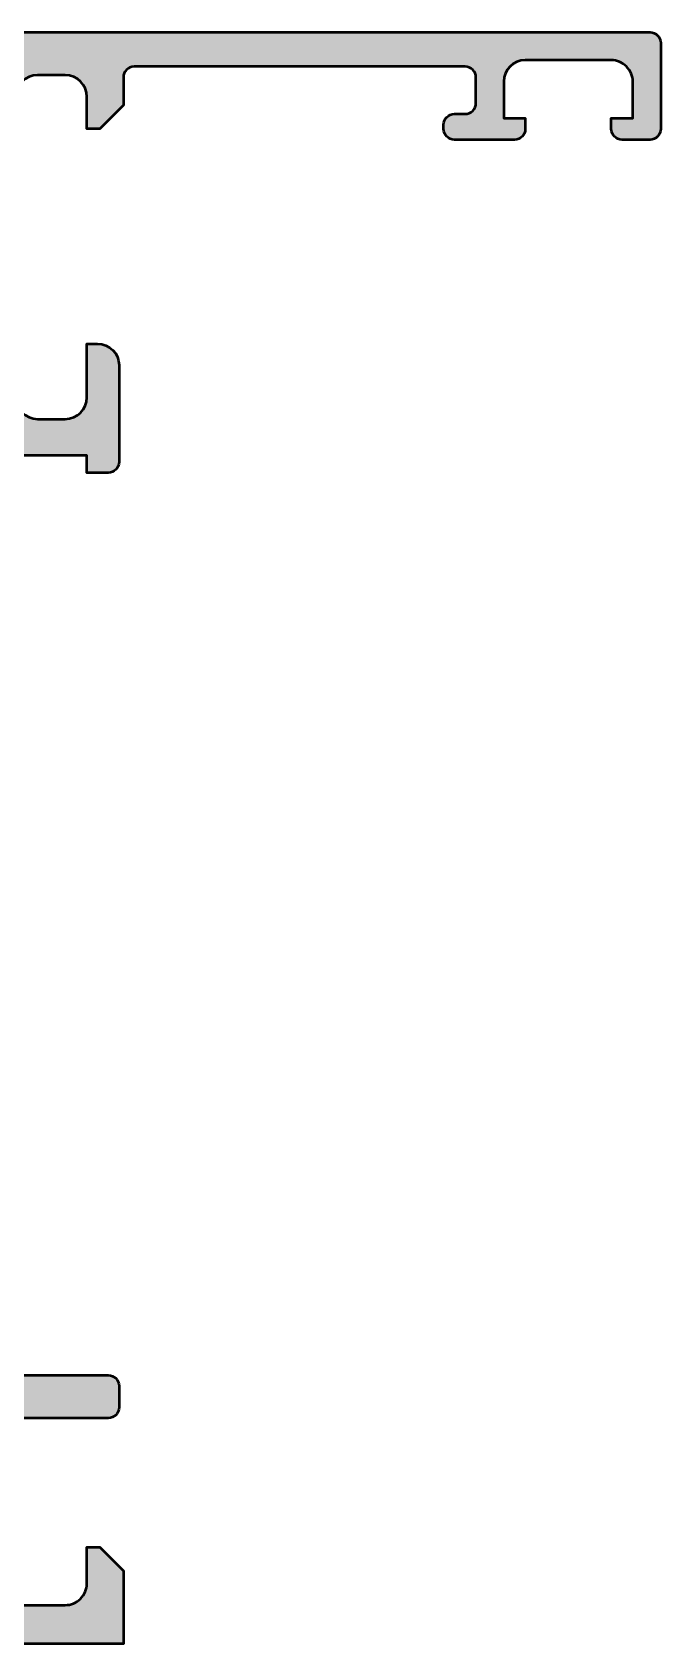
# Model space of a CAD drawing. Extents: x -25 to 51, y 0 to 75.
# Drawn here: x 21.8 to 51, y 0 to 75 of the extents above; entities that cross this region are included whole.
import ezdxf

# ---------------------------------------------------------------- set-up
doc = ezdxf.new("R2010")
doc.units = 0
doc.layers.add('0S-Alu contour', color=7, linetype='Continuous', lineweight=50)
doc.layers.add('0S-Alu hatch', color=252, linetype='Continuous', lineweight=25)

# ---------------------------------------------------------------- blocks, each defined once
blk = doc.blocks.new('347120__E89E21AB_7B43_412F_ADF8_2AC5BC6A3E0C_')
at = {"layer": '0S-Alu hatch'}
h = blk.add_hatch(color=256, dxfattribs=at)
edge = h.paths.add_edge_path()
edge.add_ellipse((25.29990081927386, 11.00000257184423), major_axis=(-0.5000030448782468, 0), ratio=1, start_angle=90.00035232923187, end_angle=179.9996510864114, ccw=False)
edge.add_line((25.29990389394516, 10.49999952697544), (19.50000008392089, 10.49999952697544))
edge.add_arc((19.49999644456426, 10.00000316633207), 0.4999963606566104, 89.99958295741384, 180.0004170428646)
edge.add_line((19.00000008392089, 9.999999526973012), (19.00000008392089, 2.800003055570416))
edge.add_arc((20.00001990706873, 2.800022878718245), 1.000019823344306, 180.0011357606123, 269.9988642398075)
edge.add_line((20.0000000839209, 1.800003055570413), (23.29998787688964, 1.800003055570413))
edge.add_arc((23.30001889232069, 2.799971920933788), 0.9999688658443686, 269.9982228913725, 360.0017839387354)
edge.add_line((24.29998775768036, 2.80000305556899), (24.29998775768036, 4.5000000038126))
edge.add_line((24.29998775768036, 4.5000000038126), (24.89999386119598, 4.500000003812602))
edge.add_line((24.89999386119598, 4.500000003812602), (26, 3.40000152969151))
edge.add_line((26, 3.40000152969151), (26, 0))
edge.add_line((26, 0), (-24.50000659179932, 0))
edge.add_ellipse((-24.50001022786222, 0.4999963639371272), major_axis=(-0.4999963639503483, 0), ratio=1, start_angle=-0.0004171022873720176, end_angle=90.00041666514642, ccw=False)
edge.add_line((-25.00000659179932, 0.5000000038147762), (-25.00000659179932, 4.500000003812601))
edge.add_ellipse((-24.50001023115595, 4.500003643169236), major_axis=(-0.4999963606566104, 0), ratio=1, start_angle=-90.0004170425853, end_angle=0.00041704286462618256, ccw=False)
edge.add_line((-24.50000659179933, 5.000000003812602), (-23.19998828125247, 5.000000003812602))
edge.add_ellipse((-23.19996802631576, 4.500050774159833), major_axis=(-0.4999492300630739, 0), ratio=1, start_angle=179.9941815559629, end_angle=270.00232128047844, ccw=False)
edge.add_line((-22.70001879883057, 4.50000000381276), (-22.70001879883057, 4.000000003812601))
edge.add_line((-22.70001879883057, 4.000000003812601), (-23.70001879883057, 4.000000003812601))
edge.add_line((-23.70001879883057, 4.000000003812601), (-23.70001879883056, 2.300003055570408))
edge.add_arc((-22.69997562033102, 2.300046234069966), 1.000043179431696, 180.002473839011, 269.9975261610281)
edge.add_line((-22.70001879883057, 1.300003055570421), (-18.69998828125244, 1.300003055570414))
edge.add_arc((-18.69997154912291, 2.299955806839037), 0.9999527514086121, 269.9990412742971, 360.0027072808267)
edge.add_line((-17.70001879883057, 2.30000305557068), (-17.70001879883057, 4.000000003812601))
edge.add_line((-17.70001879883057, 4.000000003812601), (-18.70001879883057, 4.000000003812601))
edge.add_line((-18.70001879883057, 4.000000003812601), (-18.70001879883057, 4.500000003812601))
edge.add_ellipse((-18.19997006305657, 4.499951268038604), major_axis=(-0.5000487381489384, 0), ratio=1, start_angle=270.00558416400594, end_angle=359.99441583604505, ccw=False)
edge.add_line((-18.20001879883055, 5.0000000038126), (-15.4000004882837, 5.000000003812601))
edge.add_ellipse((-15.39998668829899, 4.500013803797314), major_axis=(-0.4999862002057326, 0), ratio=1, start_angle=179.9984185945516, end_angle=270.00158140540844, ccw=False)
edge.add_line((-14.90000048828371, 4.50000000381226), (-14.90000048828371, 4.300003055570408))
edge.add_ellipse((-15.39998760670751, 4.299990173994212), major_axis=(-0.4999871185897443, 0), ratio=1, start_angle=89.99852384207168, end_angle=180.0014761580921, ccw=False)
edge.add_line((-15.4000004882837, 3.800003055570408), (-15.9000004882837, 3.800003055570414))
edge.add_arc((-15.89999774741608, 3.300000314702801), 0.5000027408751248, 90.00031407857217, 179.9996859215192)
edge.add_line((-16.40000048828369, 3.300003055569625), (-16.4000004882837, 2.099998477933701))
edge.add_arc((-15.90000412764033, 2.099994838577074), 0.4999963606566175, 179.9995829571354, 270.0004170425845)
edge.add_line((-15.90000048828371, 1.599998477933701), (-8.4991479561e-06, 1.599998477933696))
edge.add_line((-8.4991479561e-06, 1.599998477933696), (6.057028854367661, 1.946113590238382))
edge.add_arc((6.000000829264624, 2.944476824613389), 0.9999906716559303, 273.2692693520093, 360.0006706298243)
edge.add_line((6.999991500852056, 2.944488529202701), (6.99999150085204, 10.09999800109654))
edge.add_arc((6.499991500852043, 10.09999800109654), 0.4999999999999965, 0, 89.99999999999959)
edge.add_line((6.499991500852047, 10.59999800109653), (5.499999999999996, 10.59999800109653))
edge.add_ellipse((5.499999999999999, 11.09999800109653), major_axis=(-0.5, 0), ratio=1, start_angle=0, end_angle=89.99999999999972, ccw=False)
edge.add_line((5, 11.09999800109653), (4.999999999999992, 12.49999999999998))
edge.add_arc((4.921163553456942, 12.76752059199311), 0.278895056327445, 286.419876419493, 361.1645893740985)
edge.add_line((5.200001, 12.77318899999149), (5.200001000000003, 13.22678299999148))
edge.add_arc((4.921132904356827, 13.23244365946854), 0.2789255417371576, 358.8371299271138, 433.5754054446455)
edge.add_line((4.999999999999996, 13.49998699999149), (5.000000000000003, 15.379998))
edge.add_ellipse((5.299999999999997, 15.379998), major_axis=(-0.2999999999999936, 0), ratio=1, start_angle=270, end_angle=360, ccw=False)
edge.add_line((5.299999999999997, 15.67999799999999), (6.279974319042786, 15.67999799999999))
edge.add_ellipse((6.279974319042784, 15.37999799999999), major_axis=(-0.3000000000000043, 0), ratio=1, start_angle=180, end_angle=269.99999999999966, ccw=False)
edge.add_line((6.579974319042788, 15.37999799999999), (6.579974319042786, 12.62))
edge.add_arc((6.69997431904278, 12.62), 0.1199999999999939, 180, 270)
edge.add_line((6.69997431904278, 12.5), (11, 12.5))
edge.add_arc((11, 13), 0.5, 269.9999999999998, 360)
edge.add_line((11.5, 13), (11.49999999999999, 13.7))
edge.add_line((11.49999999999999, 13.7), (10.11850454237763, 16.09282032302755))
edge.add_ellipse((10.2381197846483, 16.16188021535169), major_axis=(-0.1381197846483002, 0), ratio=1, start_angle=-95.62257755079293, end_angle=29.99999999999733, ccw=False)
edge.add_ellipse((9.761776758826217, 11.32339113815223), major_axis=(-4.999999999999945, 0), ratio=1, start_angle=244.8147460474203, end_angle=264.3774224492066, ccw=False)
edge.add_arc((13, 18.20956550183719), 2.609565501837197, 244.8147460474203, 295.18525395258)
edge.add_ellipse((16.2382232411738, 11.32339113815232), major_axis=(-4.999999999999877, 0), ratio=1, start_angle=275.6225775507937, end_angle=295.1852539525801, ccw=False)
edge.add_ellipse((15.7618802153517, 16.1618802153517), major_axis=(-0.1381197846482951, 0), ratio=1, start_angle=149.9999999999996, end_angle=275.62257755079395, ccw=False)
edge.add_line((15.88149545762236, 16.09282032302755), (14.5, 13.7))
edge.add_line((14.5, 13.7), (14.5, 13))
edge.add_arc((15, 13), 0.4999999999999983, 180, 270)
edge.add_line((15, 12.5), (19.3000256809572, 12.5))
edge.add_arc((19.3000256809572, 12.62), 0.1200000000000045, 270, 360)
edge.add_line((19.42002568095721, 12.62), (19.42002568095721, 15.379998))
edge.add_ellipse((19.72002568095721, 15.379998), major_axis=(-0.3000000000000007, 0), ratio=1, start_angle=270.0000000000007, end_angle=360, ccw=False)
edge.add_line((19.72002568095721, 15.679998), (20.7, 15.679998))
edge.add_ellipse((20.7, 15.379998), major_axis=(-0.3000000000000007, 0), ratio=1, start_angle=180, end_angle=270, ccw=False)
edge.add_line((21, 15.379998), (21, 13.49998699999149))
edge.add_arc((21.07886709564317, 13.23244365946855), 0.2789255417371497, 106.424594555355, 181.1628700728874)
edge.add_line((20.799999, 13.22678299999149), (20.799999, 12.77318899999149))
edge.add_arc((21.07883644654304, 12.76752059199312), 0.2788950563274316, 178.8354106259024, 253.5801235805084)
edge.add_line((21, 12.5), (25.29990386414284, 12.49999999999999))
edge.add_ellipse((25.29990386414283, 11.99999999999999), major_axis=(-0.5, 0), ratio=1, start_angle=180, end_angle=269.9999999999996, ccw=False)
edge.add_line((25.79990386414284, 12), (25.79990386414284, 10.99999952698023))
edge = h.paths.add_edge_path()
edge.add_line((17.59998329925292, 2.100006107328226), (17.59998329925292, 10.29999494933872))
edge.add_arc((17.09998329925292, 10.29999494933872), 0.5, 0, 90)
edge.add_line((17.09998329925292, 10.79999494933872), (8.899985397336415, 10.79999494933872))
edge.add_arc((8.899985397336415, 10.29999494933872), 0.4999999999999965, 90, 180)
edge.add_line((8.399985397336417, 10.29999494933872), (8.399985397336422, 2.100006107328226))
edge.add_arc((8.899985397336422, 2.100006107328227), 0.5000000000000006, 180, 270)
edge.add_line((8.899985397336422, 1.600006107328226), (17.09998329925292, 1.600006107328226))
edge.add_arc((17.09998329925292, 2.100006107328226), 0.5, 270, 360)
at = {"layer": '0S-Alu contour', "color": 7}
for points in [[(11.5, 13), (11.49999999999999, 13.7), (10.11850454237763, 16.09282032302755)], [(15.88149545762236, 16.09282032302755), (14.5, 13.7), (14.5, 13)], [(4.999999999999996, 13.49998699999149), (5.000000000000003, 15.379998)], [(5.299999999999997, 15.67999799999999), (6.279974319042786, 15.67999799999999)], [(6.579974319042788, 15.37999799999999), (6.579974319042786, 12.62)], [(19.42002568095721, 12.62), (19.42002568095721, 15.379998)], [(19.72002568095721, 15.679998), (20.7, 15.679998)], [(21, 15.379998), (21, 13.49998699999149)], [(5.200001, 12.77318899999149), (5.200001000000003, 13.22678299999148)], [(20.799999, 13.22678299999149), (20.799999, 12.77318899999149)], [(5, 11.09999800109653), (4.999999999999992, 12.49999999999998)], [(6.69997431904278, 12.5), (11, 12.5)], [(15, 12.5), (19.3000256809572, 12.5)], [(21, 12.5), (25.29990386414284, 12.49999999999999)], [(25.79990386414284, 12), (25.79990386414284, 10.99999952698023)], [(6.499991500852047, 10.59999800109653), (5.499999999999996, 10.59999800109653)], [(17.09998329925292, 10.79999494933872), (8.899985397336415, 10.79999494933872)], [(6.999991500852056, 2.944488529202701), (6.99999150085204, 10.09999800109654)], [(8.399985397336417, 10.29999494933872), (8.399985397336422, 2.100006107328226)], [(17.59998329925292, 2.100006107328226), (17.59998329925292, 10.29999494933872)], [(19.00000008392089, 9.999999526973012), (19.00000008392089, 2.800003055570416)], [(25.29990389394516, 10.49999952697544), (19.50000008392089, 10.49999952697544)], [(-24.50000659179933, 5.000000003812602), (-23.19998828125247, 5.000000003812602)], [(-18.20001879883055, 5.0000000038126), (-15.4000004882837, 5.000000003812601)], [(-25.00000659179932, 0.5000000038147762), (-25.00000659179932, 4.500000003812601)], [(24.29998775768036, 2.80000305556899), (24.29998775768036, 4.5000000038126), (24.89999386119598, 4.500000003812602), (26, 3.40000152969151), (26, 0), (-24.50000659179932, 0)], [(-22.70001879883057, 4.50000000381276), (-22.70001879883057, 4.000000003812601), (-23.70001879883057, 4.000000003812601), (-23.70001879883056, 2.300003055570408)], [(-17.70001879883057, 2.30000305557068), (-17.70001879883057, 4.000000003812601), (-18.70001879883057, 4.000000003812601), (-18.70001879883057, 4.500000003812601)], [(-15.4000004882837, 3.800003055570408), (-15.9000004882837, 3.800003055570414)], [(-14.90000048828371, 4.50000000381226), (-14.90000048828371, 4.300003055570408)], [(-16.40000048828369, 3.300003055569625), (-16.4000004882837, 2.099998477933701)], [(-15.90000048828371, 1.599998477933701), (-8.4991479561e-06, 1.599998477933696), (6.057028854367661, 1.946113590238382)], [(8.899985397336422, 1.600006107328226), (17.09998329925292, 1.600006107328226)], [(20.0000000839209, 1.800003055570413), (23.29998787688964, 1.800003055570413)], [(-22.70001879883057, 1.300003055570421), (-18.69998828125244, 1.300003055570414)]]:
    blk.add_lwpolyline(points, dxfattribs=at)
at = {"layer": '0S-Alu contour', "color": 7, "extrusion": (0, 0, -1)}
for centre, radius, start, end in [((-10.2381197846483, 16.16188021535169), 0.1381197846483002, 330.0000000000027, 95.62257755079293), ((-9.761776758826217, 11.32339113815223), 4.999999999999946, 95.6225775507934, 115.1852539525797), ((-16.2382232411738, 11.32339113815232), 4.999999999999877, 64.81474604741989, 84.37742244920629), ((-15.7618802153517, 16.1618802153517), 0.1381197846482951, 84.37742244920604, 210.0000000000004), ((-5.299999999999997, 15.379998), 0.2999999999999936, 0, 90), ((-6.279974319042784, 15.37999799999999), 0.3000000000000043, 90.00000000000033, 180), ((-19.72002568095721, 15.379998), 0.3000000000000007, 0, 89.99999999999935), ((-20.7, 15.379998), 0.3000000000000007, 90, 180), ((-25.29990386414283, 11.99999999999999), 0.5, 90.0000000000004, 180), ((-5.499999999999999, 11.09999800109653), 0.5, 270.0000000000003, 0), ((-25.29990081927386, 11.00000257184423), 0.5000030448782468, 180.0003489135887, 269.9996476707681), ((24.50001023115595, 4.500003643169236), 0.4999963606566104, 359.9995829571354, 90.00041704258533), ((23.19996802631576, 4.500050774159833), 0.4999492300630739, 89.99767871952156, 180.0058184440372), ((18.19997006305657, 4.499951268038604), 0.5000487381489384, 0.0055841639549441, 89.99441583599408), ((15.39998668829899, 4.500013803797314), 0.4999862002057326, 89.99841859459156, 180.0015814054484), ((15.39998760670751, 4.299990173994212), 0.4999871185897443, 179.9985238419079, 270.0014761579283), ((24.50001022786222, 0.4999963639371272), 0.4999963639503483, 269.9995833348536, 0.0004171022873881)]:
    blk.add_arc(centre, radius, start, end, dxfattribs=at)
at = {"layer": '0S-Alu contour', "color": 7}
for centre, radius, start, end in [((13, 18.20956550183719), 2.609565501837197, 244.8147460474203, 295.18525395258), ((4.921132904356827, 13.23244365946854), 0.2789255417371576, 358.8371299271138, 73.57540544464557), ((4.921163553456942, 12.76752059199311), 0.278895056327445, 286.419876419493, 1.164589374098488), ((11, 13), 0.5, 269.9999999999998, 0), ((15, 13), 0.4999999999999983, 180, 270), ((21.07883644654304, 12.76752059199312), 0.2788950563274316, 178.8354106259024, 253.5801235805084), ((21.07886709564317, 13.23244365946855), 0.2789255417371497, 106.424594555355, 181.1628700728874), ((6.69997431904278, 12.62), 0.1199999999999939, 180, 270), ((19.3000256809572, 12.62), 0.1200000000000045, 270, 0), ((6.499991500852043, 10.09999800109654), 0.4999999999999965, 0, 89.99999999999959), ((8.899985397336415, 10.29999494933872), 0.4999999999999965, 90, 180), ((17.09998329925292, 10.29999494933872), 0.5, 0, 90), ((19.49999644456426, 10.00000316633207), 0.4999963606566104, 89.99958295741384, 180.0004170428646), ((-15.89999774741608, 3.300000314702801), 0.5000027408751248, 90.00031407857217, 179.9996859215192), ((-22.69997562033102, 2.300046234069966), 1.000043179431696, 180.002473839011, 269.9975261610281), ((-18.69997154912291, 2.299955806839037), 0.9999527514086121, 269.9990412742971, 0.0027072808266599), ((6.000000829264624, 2.944476824613389), 0.9999906716559303, 273.2692693520093, 0.000670629824406), ((20.00001990706873, 2.800022878718245), 1.000019823344306, 180.0011357606123, 269.9988642398075), ((23.30001889232069, 2.799971920933788), 0.9999688658443686, 269.9982228913725, 0.0017839387354142), ((-15.90000412764033, 2.099994838577074), 0.4999963606566175, 179.9995829571354, 270.0004170425845), ((8.899985397336422, 2.100006107328227), 0.5000000000000006, 180, 270), ((17.09998329925292, 2.100006107328226), 0.5, 270, 0)]:
    blk.add_arc(centre, radius, start, end, dxfattribs=at)
blk = doc.blocks.new('345630__3D697D27_546C_42A1_9E8C_51D549134448_')
at = {"layer": '0S-Alu hatch'}
h = blk.add_hatch(color=256, dxfattribs=at)
edge = h.paths.add_edge_path()
edge.add_line((50.99981536864653, 74.50000000572254), (50.99981536864653, 70.49999976730396))
edge.add_ellipse((50.49978869570903, 70.50002644024147), major_axis=(-0.5000266736489019, 0), ratio=1, start_angle=90.0030563304457, end_angle=179.9969436696916, ccw=False)
edge.add_line((50.49981536864653, 69.99999976730398), (49.19976654052153, 69.99999976730396))
edge.add_ellipse((49.19979321345905, 70.50002644024148), major_axis=(-0.5000266736489304, 0), ratio=1, start_angle=0.003056330070023705, end_angle=89.9969436695502, ccw=False)
edge.add_line((48.69976654052152, 70.49999976730518), (48.69976654052152, 71.00000000572254))
edge.add_line((48.69976654052152, 71.00000000572254), (49.69976654052152, 71.00000000572254))
edge.add_line((49.69976654052152, 71.00000000572254), (49.69976654052151, 72.7000122127538))
edge.add_arc((48.69977824701956, 72.70002391925183), 0.9999882935704716, 359.999329259861, 450.0006707407822)
edge.add_line((48.69976654052153, 73.70001221275378), (44.69976654052151, 73.70001221275379))
edge.add_arc((44.69988116180977, 72.69989759146554), 1.000114627856516, 90.00656656336305, 179.9934334366156)
edge.add_line((43.69976654052153, 72.70001221275417), (43.69976654052152, 71.00000000572254))
edge.add_line((43.69976654052152, 71.00000000572254), (44.69976654052152, 71.00000000572254))
edge.add_line((44.69976654052152, 71.00000000572254), (44.69976654052152, 70.49999976730396))
edge.add_ellipse((44.19983420457714, 70.49993210324834), major_axis=(-0.4999323405234305, 0), ratio=1, start_angle=89.99224522098342, end_angle=180.0077547790363, ccw=False)
edge.add_line((44.19976654052151, 69.99999976730396), (41.39977874755277, 69.99999976730396))
edge.add_ellipse((41.39980542049027, 70.50002644024147), major_axis=(-0.5000266736489161, 0), ratio=1, start_angle=0.003056330070023705, end_angle=89.99694366955259, ccw=False)
edge.add_line((40.89977874755276, 70.49999976730517), (40.89977874755276, 70.69998145675709))
edge.add_ellipse((41.39981576598441, 70.6999446767616), major_axis=(-0.5000370197843159, 0), ratio=1, start_angle=270.0042416857466, end_angle=359.9957856350814, ccw=False)
edge.add_line((41.39977874755277, 71.19998169517565), (41.89977874755276, 71.19998169517567))
edge.add_arc((41.89983622235556, 71.69992422037286), 0.4999425285009343, 269.9934131156116, 360.0065868844339)
edge.add_line((42.39977874755275, 71.69998169517606), (42.39977874755276, 72.89999390220692))
edge.add_arc((41.89983622235556, 72.90005137700972), 0.4999425285009383, 359.9934131156214, 450.0065868843877)
edge.add_line((41.89977874755276, 73.39999390220692), (26.49993934630766, 73.39999390220692))
edge.add_arc((26.50000391020789, 72.89992933830669), 0.5000645680681906, 90.00739752271738, 179.9926024773131)
edge.add_line((25.99993934630766, 72.89999390220666), (25.99993934630767, 71.5999679622655))
edge.add_line((25.99993934630767, 71.5999679622655), (24.89996376037017, 70.49999213790943))
edge.add_line((24.89996376037017, 70.49999213790943), (24.29998817443265, 70.49999213790943))
edge.add_line((24.29998817443265, 70.49999213790943), (24.29998817443266, 72.00045013999988))
edge.add_arc((23.29990177515712, 72.0003561106415), 1.00008640369592, 0.0053870198493499, 89.99505011384058)
edge.add_line((23.29998817443266, 73.00044251060532), (21.99993934630766, 73.00044251060535))
edge.add_arc((21.9999941549959, 72.00038770230617), 1.000054809801103, 90.00314013440826, 179.997296995918)
edge.add_line((20.99993934630766, 72.0004348812128), (20.99993934630766, 66.00000024414112))
edge.add_arc((21.52477868662602, 65.50000024414112), 0.724883668698509, 136.3884232636866, 223.6115767363133)
edge.add_line((20.99993934630766, 65.00000024414112), (20.99993934630766, 58.00000024414112))
edge.add_arc((21.99999814403663, 58.00005904187009), 1.000058799457456, 180.003368663758, 269.9966313363586)
edge.add_line((21.99993934630766, 57.00000024414112), (23.29998817443265, 57.00000024414112))
edge.add_arc((23.29990070386371, 58.00008771471006), 1.000087474394161, 270.0050112560816, 359.9949887438899)
edge.add_line((24.29998817443266, 58.00000024414063), (24.29998817443266, 60.50000024414112))
edge.add_line((24.29998817443266, 60.50000024414112), (24.79998817443267, 60.50000024414112))
edge.add_ellipse((24.79990070386373, 59.49991277357218), major_axis=(-1.000087474394151, 0), ratio=1, start_angle=180.0050112561101, end_angle=269.9949887439186, ccw=False)
edge.add_line((25.79998817443267, 59.50000024414162), (25.79992713927641, 55.00000024414112))
edge.add_ellipse((25.29995787989707, 54.99997713250413), major_axis=(-0.4999692599135219, 0), ratio=1, start_angle=89.99647716776508, end_angle=180.0026485613532, ccw=False)
edge.add_line((25.29992713927639, 54.50000787353566), (24.29992713927641, 54.50000024414112))
edge.add_line((24.29992713927641, 54.50000024414112), (24.2999271392764, 55.2999956665044))
edge.add_line((24.2999271392764, 55.2999956665044), (21.30001869201079, 55.2999956665044))
edge.add_arc((21.29952412917863, 54.99927249794558), 0.3007235752322226, 89.90577268264408, 180.0796582479567)
edge.add_arc((21.07718863035237, 54.73285627886197), 0.2773078555102683, 106.4198764194953, 181.1645893741022)
edge.add_line((20.79993805676734, 54.72722012995746), (20.79993805676733, 54.27362612995747))
edge.add_arc((21.0788061524105, 54.26796547048041), 0.2789255417371506, 178.8371299271138, 253.5754054446451)
edge.add_line((20.99993905676733, 54.00042212995746), (20.99993905676733, 52.12041112994895))
edge.add_ellipse((20.69993905676733, 52.12041112994895), major_axis=(-0.2999999999999971, 0), ratio=1, start_angle=90, end_angle=180, ccw=False)
edge.add_line((20.69993905676733, 51.82041112994895), (19.71996473772454, 51.82041112994895))
edge.add_ellipse((19.71996473772455, 52.12041112994896), major_axis=(-0.3000000000000043, 0), ratio=1, start_angle=0, end_angle=89.99999999999869, ccw=False)
edge.add_line((19.41996473772455, 52.12041112994895), (19.41996473772454, 54.87999244135253))
edge.add_arc((19.29996473772453, 54.87999244135253), 0.1200000000000081, 0, 90.00009934834375)
edge.add_line((19.29996452964985, 54.99999244135236), (14.99996986388577, 54.99998498535206))
edge.add_arc((14.99994680056946, 54.5000080489621), 0.4999769369219042, 89.99735701671582, 180.0017687124012)
edge.add_line((14.49996986388578, 54.49999261474659), (14.49996986388578, 53.80004006937042))
edge.add_line((14.49996986388578, 53.80004006937042), (15.888244533533, 51.39546990966846))
edge.add_ellipse((15.76726033818437, 51.33515589408229), major_axis=(-0.1351848956070299, 0), ratio=1, start_angle=73.62843311576859, end_angle=206.4975424691706, ccw=False)
edge.add_ellipse((16.0886228948606, 55.84733151315266), major_axis=(-4.655777016969531, 0), ratio=1, start_angle=65.77490799986282, end_angle=85.5718603394564, ccw=False)
edge.add_arc((12.99996962546721, 49.30848111368367), 2.578074919606322, 62.80372927906441, 117.1962707209355)
edge.add_ellipse((9.911316356074003, 55.84733151315202), major_axis=(-4.655777016968885, 0), ratio=1, start_angle=94.42813966054189, end_angle=114.22509200013829, ccw=False)
edge.add_ellipse((10.23267891275002, 51.33515589408229), major_axis=(-0.1351848956070267, 0), ratio=1, start_angle=-26.497542469171208, end_angle=106.37156688423741, ccw=False)
edge.add_line((10.1116947174014, 51.39546990966846), (11.49993934630765, 53.79998803710987))
edge.add_line((11.49993934630765, 53.79998803710987), (11.49993934630765, 54.49999261474658))
edge.add_arc((10.99995222856131, 54.49999786774407), 0.4999871177739381, 359.9993980350857, 450.0014762355656)
edge.add_line((10.99993934630765, 54.99998498535205), (6.69988337132866, 54.99998498535206))
edge.add_arc((6.699883371328663, 54.87998498535207), 0.120000000000001, 90.0000000000017, 180)
edge.add_line((6.579883371328662, 54.87998498535207), (6.579883371328655, 52.12064217456852))
edge.add_ellipse((6.279883371328653, 52.12064217456852), major_axis=(-0.3000000000000024, 0), ratio=1, start_angle=89.99999999999972, end_angle=180, ccw=False)
edge.add_line((6.279883371328651, 51.82064217456851), (5.299909052285876, 51.82064217456851))
edge.add_ellipse((5.299909052285875, 52.12064217456852), major_axis=(-0.3000000000000043, 0), ratio=1, start_angle=0, end_angle=90.00000000000023, ccw=False)
edge.add_line((4.999909052285872, 52.12064217456852), (4.999909052285872, 54.00065317457702))
edge.add_arc((4.921041956642703, 54.26819651509997), 0.2789255417371508, 286.4245945553549, 361.1628700728862)
edge.add_line((5.199910052285872, 54.27385717457703), (5.199910052285872, 54.72745117457702))
edge.add_arc((4.923542742401799, 54.73306936786224), 0.2764244093207944, 358.8354106259034, 433.5801235805083)
edge.add_arc((4.700556628588046, 54.99887146165665), 0.301124876637262, 359.8760590938171, 450.1210266476693)
edge.add_line((4.699920558923622, 55.29999566650439), (1.700012230867287, 55.2999956665044))
edge.add_line((1.700012230867287, 55.2999956665044), (1.700012230867287, 54.50000024414112))
edge.add_line((1.700012230867287, 54.50000024414112), (0.7000122308672873, 54.50000787353565))
edge.add_ellipse((0.6999814720294496, 54.99997714408761), major_axis=(-0.4999692714981292, 0), ratio=1, start_angle=-0.0026472339234828723, end_angle=90.00352491981488, ccw=False)
edge.add_line((0.2000122010649656, 55.00000024414188), (0.1999511659087147, 59.50000024414112))
edge.add_ellipse((1.200038654751838, 59.49991275529539), major_axis=(-1.000087492669938, 0), ratio=1, start_angle=270.0050105955342, end_angle=359.9949876969895, ccw=False)
edge.add_line((1.199951195711037, 60.50000024414112), (1.699951195711037, 60.50000024414112))
edge.add_line((1.699951195711037, 60.50000024414112), (1.699951195711037, 58.00000024414112))
edge.add_arc((2.700038593184096, 58.00008764160375), 1.000087401291882, 180.0050070680665, 269.9949861016792)
edge.add_line((2.699951076501747, 57.00000024414112), (3.999999904626747, 57.00000024414112))
edge.add_arc((3.999941106897779, 58.00005904187009), 1.000058799457453, 270.0033686636412, 359.996631336242)
edge.add_line((4.999999904626747, 58.00000024413908), (4.999999904626747, 65.00000024414112))
edge.add_arc((4.475160564308396, 65.50000024414112), 0.7248836686985051, 316.3884232636862, 403.6115767363137)
edge.add_line((4.999999904626749, 66.00000024414112), (4.999999904626747, 72.00043488121082))
edge.add_arc((3.999945095938503, 72.00038770230616), 1.000054809801106, 0.0027030040819815, 89.99685986559155)
edge.add_line((3.999999904626747, 73.00044251060535), (2.699951076501747, 73.00044251060535))
edge.add_arc((2.700037522117391, 72.00035618352157), 1.000086330819881, 90.004952541383, 179.9946171550669)
edge.add_line((1.699951195711038, 72.00045013999929), (1.699951195711037, 70.49999213790943))
edge.add_line((1.699951195711037, 70.49999213790943), (1.099975609773537, 70.49999213790943))
edge.add_line((1.099975609773537, 70.49999213790943), (0, 71.5999679622655))
edge.add_line((0, 71.5999679622655), (0, 75))
edge.add_line((0, 75), (50.49981536864653, 75))
edge.add_ellipse((50.49974153456486, 74.49992616591749), major_axis=(-0.5000738395331804, 0), ratio=1, start_angle=180.0084601690355, end_angle=269.99154048673466, ccw=False)
edge = h.paths.add_edge_path()
edge.add_arc((18.99995186422911, 72.89999116133932), 0.5000027408751163, 0.0003140784807261, 89.99968592142987)
edge.add_line((18.99995460509672, 73.39999390220692), (6.999984645837685, 73.39999390220692))
edge.add_arc((6.999987386705292, 72.89999116133932), 0.500002740875119, 90.00031407857054, 179.9996859215192)
edge.add_line((6.499984645837685, 72.89999390220613), (6.499984645837685, 57.19999719238408))
edge.add_arc((6.999987386705278, 57.19999993325091), 0.5000027408751057, 180.0003140784807, 269.9996859214311)
edge.add_line((6.999984645837685, 56.69999719238331), (18.99995460509672, 56.6999971923833))
edge.add_arc((18.99995186422912, 57.19999993325091), 0.5000027408751128, 270.0003140785698, 359.9996859215192)
edge.add_line((19.49995460509672, 57.19999719238408), (19.49995460509672, 72.89999390220613))
at = {"layer": '0S-Alu contour', "color": 7}
for points in [[(1.699951195711038, 72.00045013999929), (1.699951195711037, 70.49999213790943), (1.099975609773537, 70.49999213790943), (0, 71.5999679622655), (0, 75), (50.49981536864653, 75)], [(50.99981536864653, 74.50000000572254), (50.99981536864653, 70.49999976730396)], [(48.69976654052153, 73.70001221275378), (44.69976654052151, 73.70001221275379)], [(3.999999904626747, 73.00044251060535), (2.699951076501747, 73.00044251060535)], [(6.499984645837685, 72.89999390220613), (6.499984645837685, 57.19999719238408)], [(18.99995460509672, 73.39999390220692), (6.999984645837685, 73.39999390220692)], [(19.49995460509672, 57.19999719238408), (19.49995460509672, 72.89999390220613)], [(23.29998817443266, 73.00044251060532), (21.99993934630766, 73.00044251060535)], [(25.99993934630766, 72.89999390220666), (25.99993934630767, 71.5999679622655), (24.89996376037017, 70.49999213790943), (24.29998817443265, 70.49999213790943), (24.29998817443266, 72.00045013999988)], [(41.89977874755276, 73.39999390220692), (26.49993934630766, 73.39999390220692)], [(42.39977874755275, 71.69998169517606), (42.39977874755276, 72.89999390220692)], [(4.999999904626749, 66.00000024414112), (4.999999904626747, 72.00043488121082)], [(20.99993934630766, 72.0004348812128), (20.99993934630766, 66.00000024414112)], [(43.69976654052153, 72.70001221275417), (43.69976654052152, 71.00000000572254), (44.69976654052152, 71.00000000572254), (44.69976654052152, 70.49999976730396)], [(48.69976654052152, 70.49999976730518), (48.69976654052152, 71.00000000572254), (49.69976654052152, 71.00000000572254), (49.69976654052151, 72.7000122127538)], [(40.89977874755276, 70.49999976730517), (40.89977874755276, 70.69998145675709)], [(41.39977874755277, 71.19998169517565), (41.89977874755276, 71.19998169517567)], [(44.19976654052151, 69.99999976730396), (41.39977874755277, 69.99999976730396)], [(50.49981536864653, 69.99999976730398), (49.19976654052153, 69.99999976730396)], [(4.999999904626747, 58.00000024413908), (4.999999904626747, 65.00000024414112)], [(20.99993934630766, 65.00000024414112), (20.99993934630766, 58.00000024414112)], [(1.199951195711037, 60.50000024414112), (1.699951195711037, 60.50000024414112), (1.699951195711037, 58.00000024414112)], [(24.29998817443266, 58.00000024414063), (24.29998817443266, 60.50000024414112), (24.79998817443267, 60.50000024414112)], [(0.2000122010649656, 55.00000024414188), (0.1999511659087147, 59.50000024414112)], [(25.79998817443267, 59.50000024414162), (25.79992713927641, 55.00000024414112)], [(2.699951076501747, 57.00000024414112), (3.999999904626747, 57.00000024414112)], [(6.999984645837685, 56.69999719238331), (18.99995460509672, 56.6999971923833)], [(21.99993934630766, 57.00000024414112), (23.29998817443265, 57.00000024414112)], [(4.699920558923622, 55.29999566650439), (1.700012230867287, 55.2999956665044), (1.700012230867287, 54.50000024414112), (0.7000122308672873, 54.50000787353565)], [(6.579883371328662, 54.87998498535207), (6.579883371328655, 52.12064217456852)], [(10.99993934630765, 54.99998498535205), (6.69988337132866, 54.99998498535206)], [(19.29996452964985, 54.99999244135236), (14.99996986388577, 54.99998498535206)], [(19.41996473772455, 52.12041112994895), (19.41996473772454, 54.87999244135253)], [(25.29992713927639, 54.50000787353566), (24.29992713927641, 54.50000024414112), (24.2999271392764, 55.2999956665044), (21.30001869201079, 55.2999956665044)], [(4.999909052285872, 52.12064217456852), (4.999909052285872, 54.00065317457702)], [(5.199910052285872, 54.27385717457703), (5.199910052285872, 54.72745117457702)], [(10.1116947174014, 51.39546990966846), (11.49993934630765, 53.79998803710987), (11.49993934630765, 54.49999261474658)], [(14.49996986388578, 54.49999261474659), (14.49996986388578, 53.80004006937042), (15.888244533533, 51.39546990966846)], [(20.79993805676734, 54.72722012995746), (20.79993805676733, 54.27362612995747)], [(20.99993905676733, 54.00042212995746), (20.99993905676733, 52.12041112994895)], [(6.279883371328651, 51.82064217456851), (5.299909052285876, 51.82064217456851)], [(20.69993905676733, 51.82041112994895), (19.71996473772454, 51.82041112994895)]]:
    blk.add_lwpolyline(points, dxfattribs=at)
at = {"layer": '0S-Alu contour', "color": 7, "extrusion": (0, 0, -1)}
for centre, radius, start, end in [((-50.49974153456486, 74.49992616591749), 0.5000738395331804, 90.00845951326535, 179.9915398309645), ((-41.39981576598441, 70.6999446767616), 0.5000370197843159, 0.0042143649185963, 89.99575831425344), ((-41.39980542049027, 70.50002644024147), 0.5000266736489161, 270.0030563304474, 359.99694366993), ((-44.19983420457714, 70.49993210324834), 0.4999323405234305, 179.9922452209637, 270.0077547790167), ((-49.19979321345905, 70.50002644024148), 0.5000266736489304, 270.0030563304498, 359.99694366993), ((-50.49978869570903, 70.50002644024147), 0.5000266736489019, 180.0030563303085, 269.9969436695543), ((-1.200038654751838, 59.49991275529539), 1.000087492669938, 0.0050123030105428, 89.99498940446578), ((-24.79990070386373, 59.49991277357218), 1.000087474394151, 90.00501125608142, 179.9949887438899), ((-0.6999814720294496, 54.99997714408761), 0.4999692714981292, 269.9964750801851, 0.0026472339235282), ((-25.29995787989707, 54.99997713250413), 0.4999692599135219, 179.9973514386468, 270.0035228322349), ((-5.299909052285875, 52.12064217456852), 0.3000000000000043, 269.9999999999998, 0), ((-6.279883371328653, 52.12064217456852), 0.3000000000000025, 180, 270.0000000000003), ((-19.71996473772455, 52.12041112994896), 0.3000000000000043, 270.0000000000013, 0), ((-20.69993905676733, 52.12041112994895), 0.2999999999999971, 180, 270), ((-10.23267891275002, 51.33515589408229), 0.1351848956070267, 253.6284331157626, 26.49754246917125), ((-9.911316356074003, 55.84733151315202), 4.655777016968885, 245.7749079998617, 265.5718603394581), ((-16.0886228948606, 55.84733151315266), 4.655777016969531, 274.4281396605436, 294.2250920001372), ((-15.76726033818437, 51.33515589408229), 0.1351848956070299, 153.5024575308294, 286.3715668842315)]:
    blk.add_arc(centre, radius, start, end, dxfattribs=at)
at = {"layer": '0S-Alu contour', "color": 7}
for centre, radius, start, end in [((44.69988116180977, 72.69989759146554), 1.000114627856516, 90.00656656336305, 179.9934334366156), ((48.69977824701956, 72.70002391925183), 0.9999882935704716, 359.999329259861, 90.00067074078233), ((2.700037522117391, 72.00035618352157), 1.000086330819881, 90.004952541383, 179.9946171550669), ((3.999945095938503, 72.00038770230616), 1.000054809801106, 0.0027030040819815, 89.99685986559155), ((6.999987386705292, 72.89999116133932), 0.500002740875119, 90.00031407857054, 179.9996859215192), ((18.99995186422911, 72.89999116133932), 0.5000027408751163, 0.0003140784807261, 89.99968592142987), ((21.9999941549959, 72.00038770230617), 1.000054809801103, 90.00314013440826, 179.997296995918), ((23.29990177515712, 72.0003561106415), 1.00008640369592, 0.0053870198493499, 89.99505011384058), ((26.50000391020789, 72.89992933830669), 0.5000645680681906, 90.00739752271738, 179.9926024773131), ((41.89983622235556, 72.90005137700972), 0.4999425285009383, 359.9934131156214, 90.00658688438769), ((41.89983622235556, 71.69992422037286), 0.4999425285009343, 269.9934131156116, 0.0065868844339472), ((4.475160564308396, 65.50000024414112), 0.7248836686985051, 316.3884232636862, 43.61157673631368), ((21.52477868662602, 65.50000024414112), 0.724883668698509, 136.3884232636866, 223.6115767363133), ((2.700038593184096, 58.00008764160375), 1.000087401291882, 180.0050070680665, 269.9949861016792), ((3.999941106897779, 58.00005904187009), 1.000058799457453, 270.0033686636412, 359.996631336242), ((21.99999814403663, 58.00005904187009), 1.000058799457456, 180.003368663758, 269.9966313363586), ((23.29990070386371, 58.00008771471006), 1.000087474394161, 270.0050112560816, 359.9949887438899), ((6.999987386705278, 57.19999993325091), 0.5000027408751057, 180.0003140784807, 269.9996859214311), ((18.99995186422912, 57.19999993325091), 0.5000027408751128, 270.0003140785698, 359.9996859215192), ((4.700556628588046, 54.99887146165665), 0.301124876637262, 359.8760590938171, 90.12102664766937), ((4.923542742401799, 54.73306936786224), 0.2764244093207944, 358.8354106259034, 73.58012358050837), ((6.699883371328663, 54.87998498535207), 0.120000000000001, 90.0000000000017, 180), ((10.99995222856131, 54.49999786774407), 0.4999871177739381, 359.9993980350857, 90.00147623556566), ((14.99994680056946, 54.5000080489621), 0.4999769369219042, 89.99735701671582, 180.0017687124012), ((19.29996473772453, 54.87999244135253), 0.1200000000000081, 0, 90.00009934834375), ((21.07718863035237, 54.73285627886197), 0.2773078555102683, 106.4198764194953, 181.1645893741022), ((21.29952412917863, 54.99927249794558), 0.3007235752322226, 89.90577268264408, 180.0796582479567), ((4.921041956642703, 54.26819651509997), 0.2789255417371508, 286.4245945553549, 1.162870072886224), ((21.0788061524105, 54.26796547048041), 0.2789255417371506, 178.8371299271138, 253.5754054446451), ((12.99996962546721, 49.30848111368367), 2.578074919606322, 62.80372927906441, 117.1962707209355)]:
    blk.add_arc(centre, radius, start, end, dxfattribs=at)
blk = doc.blocks.new('368540__FAB254A9_29E6_4309_BBC7_D12D797C630B_')
at = {"layer": '0S-Alu contour', "color": 7}
for name in ['345630__3D697D27_546C_42A1_9E8C_51D549134448_', '347120__E89E21AB_7B43_412F_ADF8_2AC5BC6A3E0C_']:
    blk.add_blockref(name, (0, 0), dxfattribs=at)

msp = doc.modelspace()

# ---------------------------------------------------------------- block references
at = {"layer": '0S-Alu contour', "color": 7}
msp.add_blockref('368540__FAB254A9_29E6_4309_BBC7_D12D797C630B_', (0, 0), dxfattribs=at)

doc.saveas('drawing.dxf')
